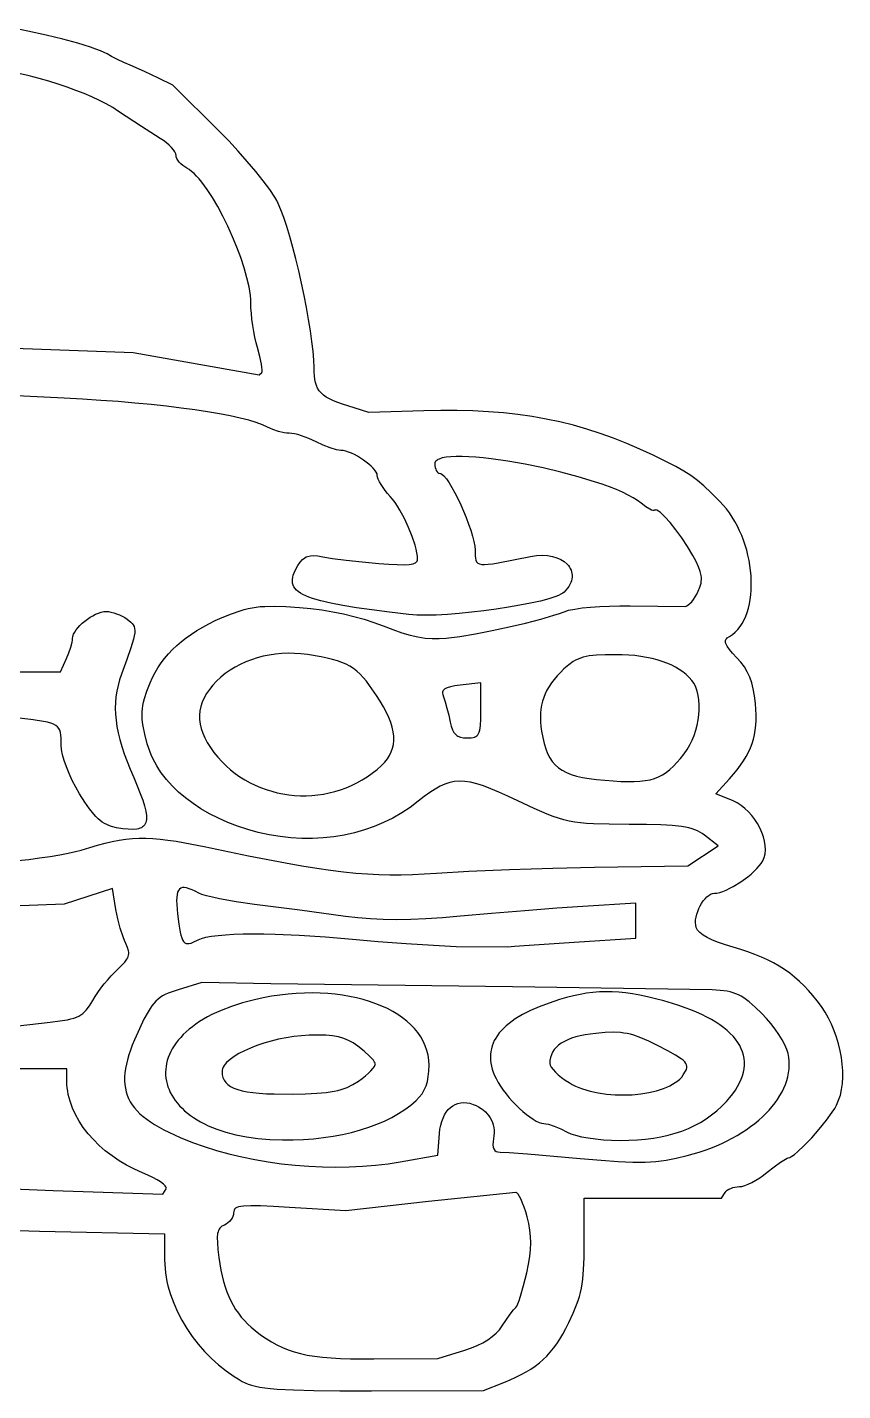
# Model space of a CAD drawing. Header units: millimetres. Extents: x 2.32 to 7.69, y 2.99 to 6.78.
# Drawn here: x 6.209 to 7.687, y 2.995 to 5.464 of the extents above; entities that cross this region are included whole.
import ezdxf

# ---------------------------------------------------------------- set-up
doc = ezdxf.new("R2010")
doc.units = ezdxf.units.MM
doc.header["$MEASUREMENT"] = 0

msp = doc.modelspace()

# ---------------------------------------------------------------- linework, layer by layer
at = {"flags": 128}
for points in [[(6.153129, 3.286175), (6.231771, 3.284111), (6.458333, 3.27921), (6.458333, 3.231892), (6.458508, 3.224204), (6.459028, 3.216456), (6.459886, 3.208657), (6.461075, 3.20082), (6.462586, 3.192955), (6.464414, 3.185075), (6.468988, 3.169312), (6.474738, 3.153623), (6.481607, 3.138098), (6.489535, 3.12283), (6.498465, 3.107908), (6.508337, 3.093425), (6.519095, 3.07947), (6.530679, 3.066137), (6.543032, 3.053515), (6.556094, 3.041696), (6.569808, 3.030771), (6.584116, 3.020832), (6.591474, 3.01626), (6.598958, 3.011968), (6.604024, 3.009415), (6.609564, 3.007119), (6.615749, 3.005068), (6.622752, 3.003249), (6.630746, 3.00165), (6.639903, 3.000258), (6.650394, 2.999061), (6.662394, 2.998046), (6.691604, 2.996514), (6.728911, 2.995562), (6.775695, 2.995089), (6.833333, 2.994996), (7.036458, 2.995201), (7.072917, 3.009836), (7.084225, 3.01454), (7.094738, 3.019273), (7.104513, 3.024089), (7.113608, 3.029041), (7.12208, 3.034181), (7.129987, 3.039564), (7.137387, 3.045242), (7.144336, 3.051267), (7.150894, 3.057694), (7.157116, 3.064575), (7.163061, 3.071964), (7.168787, 3.079913), (7.174351, 3.088476), (7.17981, 3.097706), (7.185223, 3.107655), (7.190647, 3.118377), (7.198589, 3.135331), (7.204934, 3.150821), (7.207559, 3.158277), (7.209847, 3.16568), (7.211819, 3.173135), (7.213495, 3.180745), (7.214896, 3.188615), (7.216043, 3.19685), (7.217658, 3.214831), (7.218505, 3.235523), (7.21875, 3.259761), (7.21875, 3.34375), (7.46752, 3.34375), (7.473958, 3.354167), (7.475648, 3.356259), (7.47799, 3.358211), (7.48088, 3.35998), (7.48421, 3.361523), (7.487874, 3.362798), (7.491767, 3.363761), (7.495783, 3.364371), (7.499816, 3.364583), (7.504348, 3.365115), (7.509798, 3.366638), (7.515958, 3.369047), (7.522622, 3.372233), (7.529583, 3.376091), (7.536635, 3.380514), (7.54357, 3.385394), (7.550184, 3.390625), (7.56278, 3.400736), (7.5742, 3.409017), (7.583187, 3.414612), (7.586375, 3.416135), (7.588483, 3.416667), (7.591285, 3.417411), (7.595074, 3.419544), (7.599715, 3.422917), (7.605072, 3.427384), (7.617393, 3.439004), (7.630955, 3.453219), (7.644674, 3.468844), (7.657467, 3.484694), (7.668251, 3.499585), (7.672552, 3.5063), (7.675944, 3.512332), (7.679781, 3.521039), (7.682808, 3.530535), (7.68504, 3.54072), (7.686493, 3.551495), (7.687182, 3.562759), (7.687121, 3.574415), (7.686327, 3.586363), (7.684813, 3.598503), (7.682597, 3.610736), (7.679692, 3.622963), (7.676114, 3.635085), (7.671878, 3.647002), (7.666999, 3.658614), (7.661493, 3.669823), (7.655374, 3.680529), (7.648659, 3.690633), (7.640989, 3.700945), (7.6332, 3.710649), (7.625249, 3.719772), (7.617097, 3.728341), (7.608701, 3.736383), (7.600022, 3.743927), (7.591018, 3.751), (7.581648, 3.75763), (7.571871, 3.763842), (7.561647, 3.769666), (7.550934, 3.775129), (7.539691, 3.780258), (7.527878, 3.78508), (7.515454, 3.789623), (7.502377, 3.793915), (7.488607, 3.797983), (7.474487, 3.802224), (7.461942, 3.806576), (7.451005, 3.811021), (7.441711, 3.815539), (7.434096, 3.820113), (7.428194, 3.824722), (7.425897, 3.827034), (7.424041, 3.829348), (7.422632, 3.831662), (7.421672, 3.833972), (7.420715, 3.83822), (7.420377, 3.84282), (7.420612, 3.847686), (7.421375, 3.852733), (7.422618, 3.857872), (7.424296, 3.863019), (7.426362, 3.868086), (7.42877, 3.872987), (7.431474, 3.877635), (7.434427, 3.881944), (7.437583, 3.885828), (7.440895, 3.889199), (7.444318, 3.891972), (7.447805, 3.894059), (7.45131, 3.895375), (7.454787, 3.895833), (7.459241, 3.896241), (7.46433, 3.897416), (7.469947, 3.899288), (7.475984, 3.901784), (7.482336, 3.904833), (7.488894, 3.908364), (7.502205, 3.916585), (7.515063, 3.925875), (7.521055, 3.930742), (7.526613, 3.935662), (7.531631, 3.940564), (7.536001, 3.945375), (7.539616, 3.950025), (7.542371, 3.954441), (7.543814, 3.957474), (7.54499, 3.960661), (7.546565, 3.967448), (7.547148, 3.974696), (7.546793, 3.9823), (7.54555, 3.990155), (7.543472, 3.998156), (7.540613, 4.006197), (7.537024, 4.014173), (7.532757, 4.021979), (7.527866, 4.02951), (7.522401, 4.03666), (7.516417, 4.043325), (7.509964, 4.049399), (7.503097, 4.054776), (7.495866, 4.059352), (7.488324, 4.063022), (7.457277, 4.075882), (7.48174, 4.103045), (7.489122, 4.111487), (7.495826, 4.119688), (7.501871, 4.127702), (7.507274, 4.135582), (7.512055, 4.143383), (7.516233, 4.151158), (7.519825, 4.158962), (7.522852, 4.166848), (7.52533, 4.174871), (7.52728, 4.183084), (7.528719, 4.191541), (7.529667, 4.200297), (7.530142, 4.209405), (7.530163, 4.218919), (7.529747, 4.228893), (7.528915, 4.239381), (7.527249, 4.25336), (7.525032, 4.26588), (7.522179, 4.277156), (7.518602, 4.287402), (7.514215, 4.296831), (7.508931, 4.305657), (7.502665, 4.314095), (7.495328, 4.322357), (7.487568, 4.330689), (7.481688, 4.33761), (7.477617, 4.343324), (7.475283, 4.348035), (7.474746, 4.350079), (7.474617, 4.351948), (7.474886, 4.353668), (7.475546, 4.355265), (7.476587, 4.356765), (7.478, 4.358192), (7.481908, 4.360932), (7.487326, 4.364549), (7.492336, 4.368759), (7.49694, 4.373527), (7.50114, 4.378821), (7.504939, 4.384608), (7.508339, 4.390853), (7.511343, 4.397525), (7.513953, 4.404589), (7.516171, 4.412012), (7.517999, 4.419762), (7.519441, 4.427805), (7.520498, 4.436107), (7.521173, 4.444635), (7.521468, 4.453357), (7.521385, 4.462238), (7.520927, 4.471246), (7.520097, 4.480348), (7.518896, 4.489509), (7.517327, 4.498697), (7.515392, 4.507878), (7.513094, 4.51702), (7.510435, 4.526089), (7.507417, 4.535052), (7.504043, 4.543875), (7.500316, 4.552525), (7.496236, 4.560969), (7.491808, 4.569174), (7.487033, 4.577106), (7.481914, 4.584733), (7.476452, 4.59202), (7.470651, 4.598935), (7.464513, 4.605445), (7.448783, 4.620987), (7.435566, 4.633461), (7.423696, 4.643674), (7.412007, 4.652435), (7.399334, 4.66055), (7.384511, 4.668827), (7.366371, 4.678074), (7.34375, 4.689097), (7.319629, 4.700324), (7.295635, 4.710653), (7.271689, 4.7201), (7.247709, 4.728681), (7.223615, 4.736411), (7.199328, 4.743307), (7.174765, 4.749383), (7.149847, 4.754655), (7.124494, 4.759139), (7.098624, 4.76285), (7.072158, 4.765805), (7.045015, 4.768018), (7.017115, 4.769505), (6.988377, 4.770283), (6.95872, 4.770365), (6.928065, 4.769769), (6.828125, 4.766788), (6.802083, 4.774674), (6.780872, 4.781484), (6.771973, 4.784729), (6.764126, 4.787953), (6.757269, 4.791219), (6.751338, 4.794591), (6.74627, 4.798132), (6.742002, 4.801906), (6.738471, 4.805976), (6.735614, 4.810407), (6.733366, 4.815261), (6.731666, 4.820602), (6.730449, 4.826495), (6.729653, 4.833002), (6.729214, 4.840187), (6.729069, 4.848114), (6.728599, 4.861575), (6.727296, 4.877344), (6.725236, 4.895071), (6.722495, 4.914409), (6.71915, 4.935007), (6.715277, 4.956517), (6.710952, 4.97859), (6.706251, 5.000877), (6.70125, 5.023029), (6.696026, 5.044697), (6.690654, 5.065532), (6.685211, 5.085185), (6.679773, 5.103308), (6.674417, 5.11955), (6.669218, 5.133564), (6.664252, 5.145), (6.661479, 5.150292), (6.657925, 5.156284), (6.648701, 5.1701), (6.637018, 5.185909), (6.623317, 5.203173), (6.608037, 5.221356), (6.591616, 5.23992), (6.574495, 5.258328), (6.557113, 5.276042), (6.472915, 5.359375), (6.447395, 5.372181), (6.421722, 5.384341), (6.395833, 5.395594), (6.384489, 5.400468), (6.372852, 5.4059), (6.362288, 5.411226), (6.354167, 5.415785), (6.348958, 5.418583), (6.342151, 5.421596), (6.333857, 5.424793), (6.324186, 5.428148), (6.301148, 5.435217), (6.273917, 5.442577), (6.24337, 5.450003), (6.210387, 5.457272), (6.175846, 5.464158)], [(6.052083, 4.887716), (6.401042, 4.875271), (6.629778, 4.834639), (6.634266, 4.839128), (6.634921, 4.840852), (6.635055, 4.844053), (6.6347, 4.848546), (6.633886, 4.854147), (6.631007, 4.867937), (6.626669, 4.883954), (6.624241, 4.892883), (6.621976, 4.902809), (6.619922, 4.913401), (6.618131, 4.924327), (6.616651, 4.935257), (6.615532, 4.945858), (6.614823, 4.9558), (6.614575, 4.96475), (6.614365, 4.971395), (6.613749, 4.978495), (6.612747, 4.986012), (6.611377, 4.993905), (6.607606, 5.010664), (6.602586, 5.028462), (6.596464, 5.046984), (6.589388, 5.065916), (6.581509, 5.084947), (6.572973, 5.103762), (6.563929, 5.122048), (6.554526, 5.139493), (6.544911, 5.155782), (6.535235, 5.170603), (6.525644, 5.183642), (6.520927, 5.189396), (6.516287, 5.194587), (6.511743, 5.199175), (6.507313, 5.203123), (6.503016, 5.20639), (6.498871, 5.208938), (6.494911, 5.211314), (6.491215, 5.214031), (6.487863, 5.216992), (6.484935, 5.220103), (6.482515, 5.223268), (6.480681, 5.226392), (6.479516, 5.22938), (6.479101, 5.232137), (6.478504, 5.235047), (6.47682, 5.238471), (6.474166, 5.242285), (6.470659, 5.246362), (6.466417, 5.250577), (6.461557, 5.254804), (6.456197, 5.258917), (6.450455, 5.262791), (6.416501, 5.284637), (6.375, 5.311885), (6.364267, 5.318624), (6.352613, 5.32522), (6.340077, 5.331661), (6.326698, 5.337935), (6.312516, 5.344028), (6.297568, 5.349929), (6.281894, 5.355625), (6.265534, 5.361103), (6.248525, 5.366351), (6.230906, 5.371356), (6.212718, 5.376107), (6.193998, 5.380589)], [(6.192423, 3.955083), (6.212226, 3.957268), (6.231817, 3.959774), (6.250643, 3.962515), (6.268155, 3.965404), (6.283801, 3.968358), (6.29703, 3.971291), (6.307292, 3.974117), (6.322524, 3.978847), (6.336813, 3.982977), (6.350325, 3.986513), (6.363224, 3.989459), (6.375675, 3.991819), (6.387843, 3.993598), (6.399893, 3.994801), (6.41199, 3.995433), (6.4243, 3.995498), (6.436985, 3.995002), (6.450213, 3.993948), (6.464148, 3.992342), (6.478953, 3.990188), (6.494796, 3.987491), (6.53025, 3.980486), (6.610571, 3.963898), (6.677631, 3.950943), (6.707023, 3.945733), (6.734101, 3.941317), (6.759198, 3.937658), (6.782648, 3.934716), (6.804784, 3.932455), (6.825941, 3.930835), (6.846451, 3.929819), (6.866649, 3.929369), (6.886867, 3.929447), (6.907439, 3.930014), (6.9287, 3.931033), (6.950982, 3.932465), (7.009668, 3.935876), (7.083171, 3.939037), (7.162102, 3.941595), (7.237073, 3.943198), (7.406438, 3.945644), (7.461624, 3.981803), (7.436541, 4.001087), (7.4326, 4.003934), (7.428498, 4.006499), (7.424139, 4.008797), (7.419425, 4.010842), (7.41426, 4.012646), (7.408548, 4.014224), (7.402192, 4.01559), (7.395096, 4.016757), (7.378297, 4.018551), (7.357378, 4.019716), (7.331568, 4.020363), (7.300095, 4.020602), (7.263918, 4.020806), (7.235221, 4.021557), (7.222999, 4.022282), (7.211831, 4.023316), (7.201448, 4.024717), (7.191576, 4.026543), (7.181944, 4.028851), (7.17228, 4.031698), (7.162313, 4.035143), (7.151772, 4.039242), (7.127878, 4.049636), (7.098424, 4.063341), (7.080356, 4.071728), (7.064049, 4.078993), (7.049318, 4.085136), (7.035982, 4.090155), (7.023856, 4.09405), (7.012759, 4.096819), (7.002506, 4.098462), (6.992914, 4.098977), (6.983801, 4.098364), (6.974984, 4.096622), (6.966278, 4.09375), (6.957502, 4.089747), (6.948471, 4.084611), (6.939003, 4.078342), (6.928915, 4.070939), (6.918023, 4.062402), (6.903303, 4.051364), (6.887885, 4.041281), (6.871823, 4.032162), (6.855167, 4.024018), (6.83797, 4.016858), (6.820285, 4.010694), (6.802163, 4.005534), (6.783655, 4.00139), (6.764815, 3.998271), (6.745694, 3.996187), (6.726344, 3.995149), (6.706818, 3.995166), (6.687166, 3.996249), (6.667442, 3.998408), (6.647697, 4.001653), (6.627984, 4.005993), (6.608887, 4.011234), (6.590452, 4.017281), (6.572725, 4.024099), (6.555749, 4.031651), (6.53957, 4.039902), (6.524232, 4.048818), (6.509779, 4.058361), (6.496257, 4.068496), (6.48371, 4.079188), (6.472182, 4.090401), (6.461719, 4.102099), (6.452364, 4.114247), (6.448116, 4.120478), (6.444162, 4.126809), (6.440508, 4.133234), (6.437159, 4.139749), (6.43412, 4.14635), (6.431398, 4.153032), (6.428998, 4.15979), (6.426924, 4.166622), (6.422468, 4.183771), (6.419404, 4.198636), (6.418404, 4.205418), (6.417763, 4.211877), (6.417485, 4.218095), (6.417575, 4.224155), (6.418035, 4.230139), (6.418869, 4.23613), (6.420082, 4.24221), (6.421678, 4.248462), (6.426029, 4.261812), (6.431954, 4.27684), (6.436226, 4.286325), (6.440994, 4.295511), (6.446261, 4.3044), (6.452032, 4.312998), (6.458313, 4.321308), (6.465108, 4.329336), (6.472423, 4.337085), (6.480261, 4.344561), (6.488628, 4.351766), (6.497528, 4.358707), (6.506967, 4.365386), (6.516949, 4.371809), (6.527479, 4.37798), (6.538563, 4.383903), (6.550204, 4.389583), (6.562407, 4.395024), (6.579763, 4.402119), (6.595169, 4.407578), (6.602456, 4.409735), (6.609634, 4.411533), (6.616827, 4.412987), (6.624161, 4.414113), (6.631764, 4.414929), (6.639759, 4.415451), (6.657433, 4.415676), (6.678188, 4.414919), (6.703032, 4.413312), (6.723085, 4.411478), (6.743086, 4.408921), (6.762895, 4.405672), (6.782373, 4.401763), (6.80138, 4.397224), (6.819774, 4.392085), (6.837416, 4.386379), (6.854167, 4.380134), (6.872041, 4.373283), (6.888315, 4.367709), (6.903282, 4.363357), (6.917234, 4.360168), (6.930465, 4.358087), (6.943265, 4.357056), (6.95593, 4.357019), (6.96875, 4.35792), (6.993366, 4.361087), (7.02154, 4.365725), (7.051789, 4.371502), (7.082631, 4.378084), (7.112584, 4.38514), (7.140167, 4.392336), (7.163897, 4.399341), (7.173854, 4.402668), (7.182292, 4.405822), (7.190457, 4.408352), (7.201423, 4.410603), (7.214761, 4.412539), (7.230044, 4.414123), (7.246846, 4.415318), (7.264737, 4.416087), (7.283292, 4.416393), (7.302083, 4.416199), (7.401974, 4.415355), (7.404496, 4.416151), (7.407318, 4.417923), (7.410345, 4.420558), (7.41348, 4.423944), (7.41663, 4.427969), (7.419698, 4.432521), (7.422589, 4.437486), (7.425208, 4.442753), (7.428349, 4.450426), (7.430354, 4.457493), (7.430914, 4.460916), (7.431169, 4.464326), (7.431112, 4.467768), (7.430737, 4.471291), (7.429005, 4.478758), (7.425916, 4.487095), (7.421416, 4.496672), (7.415448, 4.507857), (7.405939, 4.523926), (7.395583, 4.539603), (7.384928, 4.554245), (7.37452, 4.567206), (7.364907, 4.577842), (7.360569, 4.582087), (7.356635, 4.585509), (7.353172, 4.588028), (7.35025, 4.589562), (7.347937, 4.590032), (7.34703, 4.589842), (7.346301, 4.589356), (7.345027, 4.588839), (7.343051, 4.589031), (7.340472, 4.58988), (7.33739, 4.591334), (7.330114, 4.595844), (7.32202, 4.602143), (7.315533, 4.607099), (7.307678, 4.612076), (7.298558, 4.617053), (7.288278, 4.622011), (7.276939, 4.62693), (7.264645, 4.631791), (7.2515, 4.636574), (7.237606, 4.641259), (7.207985, 4.650258), (7.176609, 4.658631), (7.144303, 4.66622), (7.111892, 4.672869), (7.080203, 4.67842), (7.05006, 4.682716), (7.035826, 4.684344), (7.022289, 4.6856), (7.009552, 4.686464), (6.997717, 4.686915), (6.986888, 4.686935), (6.977168, 4.686504), (6.96866, 4.685603), (6.961467, 4.68421), (6.955694, 4.682308), (6.953371, 4.681159), (6.951442, 4.679876), (6.949919, 4.678455), (6.948815, 4.676894), (6.948143, 4.675191), (6.947917, 4.673343), (6.94811, 4.66991), (6.948665, 4.666706), (6.949542, 4.663803), (6.950703, 4.661271), (6.952108, 4.65918), (6.953719, 4.657599), (6.955496, 4.656599), (6.957402, 4.65625), (6.958922, 4.655947), (6.96062, 4.655059), (6.964494, 4.651657), (6.968903, 4.646307), (6.973729, 4.639267), (6.978853, 4.630797), (6.984155, 4.621158), (6.989518, 4.610609), (6.994821, 4.599411), (6.999946, 4.587823), (7.004773, 4.576106), (7.009185, 4.56452), (7.013061, 4.553324), (7.016283, 4.542779), (7.018732, 4.533145), (7.020288, 4.524681), (7.020833, 4.517648), (7.020986, 4.506838), (7.021405, 4.502549), (7.022253, 4.498979), (7.023684, 4.496111), (7.025848, 4.493927), (7.028897, 4.492408), (7.032984, 4.491537), (7.038258, 4.491296), (7.044873, 4.491666), (7.05298, 4.49263), (7.06273, 4.494169), (7.1212, 4.505721), (7.132122, 4.507419), (7.142459, 4.507971), (7.152134, 4.507458), (7.161068, 4.505962), (7.169185, 4.503566), (7.176405, 4.500352), (7.182653, 4.4964), (7.18785, 4.491794), (7.19003, 4.489271), (7.191918, 4.486615), (7.193505, 4.483837), (7.194781, 4.480946), (7.195736, 4.477953), (7.19636, 4.474867), (7.196644, 4.471701), (7.196578, 4.468462), (7.196152, 4.465163), (7.195356, 4.461812), (7.194182, 4.458421), (7.192619, 4.454999), (7.190657, 4.451557), (7.188287, 4.448105), (7.185499, 4.444653), (7.182284, 4.441212), (7.179865, 4.43927), (7.17649, 4.437293), (7.172214, 4.435289), (7.167091, 4.433265), (7.154521, 4.429193), (7.139216, 4.425138), (7.121614, 4.421164), (7.10215, 4.417333), (7.08126, 4.413709), (7.05938, 4.410353), (7.036946, 4.407329), (7.014395, 4.404699), (6.992163, 4.402527), (6.970685, 4.400875), (6.950398, 4.399805), (6.931737, 4.399381), (6.91514, 4.399666), (6.901042, 4.400722), (6.865581, 4.404938), (6.833871, 4.409025), (6.805762, 4.413047), (6.781106, 4.417071), (6.759752, 4.421163), (6.741551, 4.425389), (6.726353, 4.429816), (6.719833, 4.432125), (6.714008, 4.434509), (6.708859, 4.436977), (6.704367, 4.439536), (6.700514, 4.442194), (6.697281, 4.44496), (6.694649, 4.447843), (6.692599, 4.45085), (6.691113, 4.45399), (6.690173, 4.457271), (6.689758, 4.460702), (6.689852, 4.464289), (6.690434, 4.468043), (6.691487, 4.471971), (6.692991, 4.476081), (6.694928, 4.480382), (6.700026, 4.489589), (6.70401, 4.495516), (6.708057, 4.500172), (6.712366, 4.503628), (6.71468, 4.504927), (6.717134, 4.505953), (6.722562, 4.507218), (6.728848, 4.507494), (6.736192, 4.506849), (6.744792, 4.505353), (6.762474, 4.502414), (6.787516, 4.499125), (6.816587, 4.495888), (6.846354, 4.493104), (6.86475, 4.491726), (6.879932, 4.490962), (6.892134, 4.490837), (6.901592, 4.491376), (6.908539, 4.492606), (6.911145, 4.493488), (6.913211, 4.494551), (6.914767, 4.4958), (6.915842, 4.497237), (6.916465, 4.498866), (6.916667, 4.500689), (6.916361, 4.506171), (6.915475, 4.512351), (6.914053, 4.519126), (6.91214, 4.526393), (6.90702, 4.541992), (6.900473, 4.558323), (6.892858, 4.574561), (6.884533, 4.589883), (6.880216, 4.596942), (6.875856, 4.603463), (6.871499, 4.609342), (6.867188, 4.614477), (6.862479, 4.61993), (6.858087, 4.625488), (6.850635, 4.636298), (6.847767, 4.641239), (6.845599, 4.645663), (6.844228, 4.649416), (6.84375, 4.652341), (6.843236, 4.655214), (6.841761, 4.658413), (6.839427, 4.661868), (6.836338, 4.665507), (6.832596, 4.66926), (6.828303, 4.673058), (6.818473, 4.680502), (6.807668, 4.687274), (6.802156, 4.690232), (6.796708, 4.69281), (6.791426, 4.694938), (6.786412, 4.696546), (6.781769, 4.697562), (6.777599, 4.697917), (6.774017, 4.698234), (6.769498, 4.699145), (6.758381, 4.702488), (6.745714, 4.707436), (6.732962, 4.713477), (6.726582, 4.716605), (6.719884, 4.719525), (6.706334, 4.724486), (6.699881, 4.7264), (6.693909, 4.72785), (6.688619, 4.728772), (6.684211, 4.729102), (6.679991, 4.729341), (6.67524, 4.729998), (6.664796, 4.73239), (6.654176, 4.735912), (6.649205, 4.737984), (6.644677, 4.740202), (6.63561, 4.744395), (6.624239, 4.748527), (6.610659, 4.752586), (6.594963, 4.756556), (6.577247, 4.760426), (6.557604, 4.764182), (6.53613, 4.767809), (6.512919, 4.771296), (6.488065, 4.774628), (6.461664, 4.777792), (6.433809, 4.780775), (6.404595, 4.783563), (6.374117, 4.786143), (6.342469, 4.788501), (6.309746, 4.790624), (6.276042, 4.792499), (5.869792, 4.81258)], [(5.140625, 4.296594), (6.26987, 4.296875), (6.280768, 4.320803), (6.285, 4.331105), (6.288465, 4.341467), (6.290807, 4.350684), (6.291444, 4.354487), (6.291667, 4.35755), (6.292101, 4.361064), (6.293353, 4.364811), (6.295341, 4.368729), (6.297988, 4.372754), (6.301215, 4.376822), (6.304941, 4.38087), (6.309088, 4.384834), (6.313577, 4.388651), (6.318328, 4.392256), (6.323263, 4.395588), (6.328303, 4.398581), (6.333367, 4.401172), (6.338378, 4.403298), (6.343255, 4.404896), (6.347921, 4.405901), (6.352295, 4.40625), (6.356449, 4.405963), (6.361083, 4.40514), (6.366042, 4.403839), (6.371169, 4.402118), (6.37631, 4.400034), (6.381309, 4.397645), (6.38601, 4.395009), (6.390256, 4.392183), (6.396859, 4.386986), (6.399404, 4.384454), (6.401427, 4.381794), (6.402916, 4.378874), (6.403857, 4.375564), (6.404238, 4.371734), (6.404046, 4.367255), (6.403267, 4.361995), (6.401888, 4.355824), (6.397281, 4.340231), (6.39012, 4.319433), (6.380301, 4.292388), (6.376846, 4.282169), (6.374006, 4.272003), (6.371787, 4.261837), (6.370197, 4.251618), (6.36924, 4.241292), (6.368924, 4.230807), (6.369255, 4.220108), (6.370238, 4.209144), (6.371881, 4.197861), (6.374189, 4.186205), (6.377169, 4.174124), (6.380826, 4.161564), (6.385169, 4.148472), (6.390201, 4.134795), (6.395931, 4.120481), (6.402364, 4.105475), (6.408854, 4.090386), (6.414307, 4.076806), (6.418704, 4.06468), (6.422026, 4.053954), (6.424254, 4.044574), (6.42537, 4.036484), (6.425356, 4.029632), (6.424918, 4.026653), (6.424192, 4.023962), (6.423173, 4.021554), (6.42186, 4.01942), (6.42025, 4.017556), (6.418342, 4.015953), (6.416132, 4.014605), (6.413619, 4.013505), (6.410799, 4.012646), (6.407672, 4.012022), (6.400483, 4.011451), (6.392033, 4.011736), (6.382304, 4.012824), (6.371276, 4.014659), (6.36185, 4.016943), (6.357486, 4.018446), (6.353306, 4.020235), (6.349274, 4.022342), (6.345352, 4.024801), (6.341506, 4.027646), (6.337697, 4.030909), (6.333891, 4.034624), (6.33005, 4.038825), (6.32212, 4.048817), (6.313615, 4.061151), (6.304244, 4.076094), (6.297405, 4.088028), (6.291084, 4.100329), (6.285402, 4.112678), (6.280481, 4.124754), (6.276442, 4.136239), (6.273407, 4.146814), (6.271497, 4.156159), (6.270833, 4.163954), (6.270664, 4.177058), (6.270289, 4.182406), (6.269578, 4.187044), (6.26842, 4.191044), (6.266709, 4.194476), (6.264335, 4.197409), (6.261191, 4.199915), (6.257169, 4.202063), (6.252159, 4.203923), (6.246054, 4.205567), (6.238746, 4.207064), (6.220086, 4.209899), (6.195313, 4.21299)], [(6.851563, 4.127508), (6.857188, 4.133259), (6.861992, 4.139215), (6.865973, 4.145394), (6.869129, 4.151814), (6.87146, 4.158493), (6.872963, 4.16545), (6.873638, 4.172702), (6.873483, 4.180268), (6.872497, 4.188166), (6.870678, 4.196414), (6.868026, 4.20503), (6.864538, 4.214032), (6.860214, 4.223438), (6.855052, 4.233267), (6.849051, 4.243537), (6.84221, 4.254266), (6.829769, 4.272185), (6.823915, 4.279796), (6.818159, 4.286593), (6.812392, 4.292641), (6.806506, 4.298004), (6.80039, 4.302747), (6.793937, 4.306935), (6.787037, 4.31063), (6.77958, 4.313898), (6.771459, 4.316804), (6.762563, 4.319411), (6.752784, 4.321784), (6.742013, 4.323987), (6.717058, 4.328142), (6.705362, 4.329572), (6.693683, 4.330361), (6.682058, 4.330521), (6.670524, 4.330062), (6.659118, 4.328994), (6.647877, 4.32733), (6.636837, 4.325078), (6.626036, 4.322251), (6.61551, 4.318859), (6.605296, 4.314913), (6.59543, 4.310423), (6.585951, 4.3054), (6.576895, 4.299855), (6.568298, 4.293798), (6.560197, 4.287241), (6.55263, 4.280195), (6.5456, 4.272696), (6.539467, 4.265154), (6.53423, 4.25756), (6.529889, 4.249908), (6.526444, 4.242191), (6.523894, 4.234402), (6.52224, 4.226535), (6.521481, 4.218581), (6.521617, 4.210534), (6.522647, 4.202387), (6.524571, 4.194134), (6.527389, 4.185767), (6.531101, 4.177279), (6.535706, 4.168664), (6.541204, 4.159914), (6.547596, 4.151023), (6.55455, 4.142422), (6.561906, 4.134311), (6.569639, 4.12669), (6.577727, 4.119562), (6.586144, 4.112929), (6.594867, 4.106792), (6.603874, 4.101154), (6.613139, 4.096016), (6.622639, 4.09138), (6.632351, 4.087247), (6.642251, 4.08362), (6.652315, 4.080501), (6.66252, 4.077891), (6.672841, 4.075792), (6.683255, 4.074206), (6.693739, 4.073135), (6.704268, 4.072581), (6.714819, 4.072545), (6.725368, 4.073029), (6.735892, 4.074035), (6.746367, 4.075566), (6.756769, 4.077622), (6.767074, 4.080206), (6.777259, 4.083319), (6.7873, 4.086964), (6.797173, 4.091142), (6.806855, 4.095855), (6.816321, 4.101104), (6.825549, 4.106893), (6.834514, 4.113221), (6.843193, 4.120093), (6.851563, 4.127508)], [(7.399947, 4.14868), (7.405235, 4.156266), (7.40998, 4.164387), (7.41417, 4.17295), (7.417796, 4.181859), (7.420849, 4.191019), (7.423317, 4.200335), (7.425193, 4.209714), (7.426464, 4.219059), (7.427123, 4.228276), (7.427158, 4.23727), (7.42656, 4.245947), (7.42532, 4.254212), (7.423426, 4.261969), (7.42087, 4.269125), (7.417642, 4.275583), (7.413731, 4.28125), (7.408848, 4.286761), (7.403425, 4.291941), (7.39747, 4.296786), (7.390992, 4.301292), (7.384, 4.305458), (7.376503, 4.309281), (7.368509, 4.312756), (7.360028, 4.315882), (7.351067, 4.318655), (7.341637, 4.321073), (7.331745, 4.323132), (7.3214, 4.324829), (7.310611, 4.326162), (7.299387, 4.327127), (7.287737, 4.327722), (7.275669, 4.327944), (7.256629, 4.327784), (7.240886, 4.327078), (7.227841, 4.325659), (7.222142, 4.324632), (7.216892, 4.323363), (7.212016, 4.321834), (7.207439, 4.320024), (7.203086, 4.317911), (7.198882, 4.315474), (7.19062, 4.30955), (7.182053, 4.302083), (7.175469, 4.295714), (7.16947, 4.289378), (7.164046, 4.283048), (7.159187, 4.276699), (7.154883, 4.270304), (7.151127, 4.263836), (7.147907, 4.25727), (7.145215, 4.250579), (7.143041, 4.243737), (7.141375, 4.236718), (7.140209, 4.229494), (7.139532, 4.222041), (7.139335, 4.214331), (7.139609, 4.206338), (7.140345, 4.198036), (7.141532, 4.189399), (7.143624, 4.177786), (7.146057, 4.16724), (7.148901, 4.157704), (7.152229, 4.149124), (7.156111, 4.141444), (7.16062, 4.134608), (7.165826, 4.128561), (7.171802, 4.123246), (7.178618, 4.11861), (7.186345, 4.114595), (7.195057, 4.111146), (7.204823, 4.108209), (7.215715, 4.105726), (7.227805, 4.103643), (7.241164, 4.101904), (7.255863, 4.100454), (7.271065, 4.099265), (7.28492, 4.098462), (7.29754, 4.098083), (7.309036, 4.098165), (7.31952, 4.098745), (7.329103, 4.09986), (7.337898, 4.101548), (7.346014, 4.103847), (7.353565, 4.106792), (7.360662, 4.110423), (7.367416, 4.114776), (7.373938, 4.119888), (7.380341, 4.125798), (7.386736, 4.132541), (7.393234, 4.140156), (7.399947, 4.14868)], [(6.994144, 4.272735), (6.98423, 4.271388), (6.976318, 4.269844), (6.970278, 4.268014), (6.965981, 4.265807), (6.964445, 4.264533), (6.963296, 4.263131), (6.962518, 4.261589), (6.962095, 4.259897), (6.96201, 4.258042), (6.962247, 4.256013), (6.963623, 4.251389), (6.966636, 4.242522), (6.969973, 4.230958), (6.973226, 4.218194), (6.97599, 4.205729), (6.977787, 4.198301), (6.979975, 4.192147), (6.982646, 4.187179), (6.985893, 4.183311), (6.987762, 4.181762), (6.98981, 4.180455), (6.994489, 4.178524), (7.000025, 4.177429), (7.00651, 4.177083), (7.014064, 4.177358), (7.017188, 4.177782), (7.019912, 4.178471), (7.022265, 4.179478), (7.024272, 4.180857), (7.02596, 4.182663), (7.027357, 4.18495), (7.028489, 4.187772), (7.029383, 4.191184), (7.030563, 4.199993), (7.031114, 4.211812), (7.03125, 4.227075), (7.03125, 4.277067), (6.994144, 4.272735)], [(6.192708, 3.655837), (6.251049, 3.662421), (6.268435, 3.664593), (6.282445, 3.666956), (6.288366, 3.668301), (6.293659, 3.669805), (6.298399, 3.671504), (6.302656, 3.673436), (6.306504, 3.675638), (6.310016, 3.678145), (6.313262, 3.680996), (6.316317, 3.684227), (6.32214, 3.691977), (6.328063, 3.70169), (6.33235, 3.708736), (6.337386, 3.716237), (6.342986, 3.723963), (6.348966, 3.731683), (6.355142, 3.739167), (6.361329, 3.746184), (6.367344, 3.752503), (6.373001, 3.757895), (6.38042, 3.764815), (6.386062, 3.770839), (6.390022, 3.776263), (6.391401, 3.778843), (6.392394, 3.781385), (6.393014, 3.783924), (6.393272, 3.786499), (6.39318, 3.789147), (6.39275, 3.791904), (6.390922, 3.797895), (6.387882, 3.80477), (6.385467, 3.810244), (6.382966, 3.816862), (6.377995, 3.83252), (6.37355, 3.849721), (6.370209, 3.866442), (6.363919, 3.904759), (6.276042, 3.876196), (5.703125, 3.854435)], [(7.200521, 3.807547), (7.3125, 3.814505), (7.3125, 3.877839), (7.216146, 3.871868), (7.168839, 3.868631), (7.111262, 3.864232), (7.05069, 3.859248), (6.9944, 3.854257), (6.961738, 3.851475), (6.931855, 3.84948), (6.90431, 3.84827), (6.878655, 3.847845), (6.854448, 3.848204), (6.831244, 3.849347), (6.808599, 3.851274), (6.786067, 3.853982), (6.703477, 3.865009), (6.621381, 3.875559), (6.588132, 3.880331), (6.558029, 3.885778), (6.545192, 3.888545), (6.534383, 3.891228), (6.526016, 3.893744), (6.520504, 3.89601), (6.513912, 3.899403), (6.507991, 3.902143), (6.502715, 3.904208), (6.498062, 3.905573), (6.494005, 3.906215), (6.490521, 3.906111), (6.487585, 3.905236), (6.485172, 3.903569), (6.483259, 3.901085), (6.481821, 3.897761), (6.480834, 3.893573), (6.480273, 3.888499), (6.480113, 3.882513), (6.48033, 3.875594), (6.481799, 3.85886), (6.484135, 3.839882), (6.486532, 3.825408), (6.487849, 3.81974), (6.489295, 3.815055), (6.490909, 3.811303), (6.492728, 3.808437), (6.494792, 3.80641), (6.497137, 3.805173), (6.499801, 3.804678), (6.502824, 3.804877), (6.506243, 3.805723), (6.510096, 3.807166), (6.519256, 3.811656), (6.525232, 3.814121), (6.533279, 3.816269), (6.543283, 3.818099), (6.555129, 3.819611), (6.568701, 3.820804), (6.583885, 3.821679), (6.600565, 3.822234), (6.618627, 3.822469), (6.637956, 3.822383), (6.658437, 3.821977), (6.702394, 3.820201), (6.749578, 3.817135), (6.799071, 3.812777), (6.845429, 3.808607), (6.896272, 3.804749), (6.94544, 3.801633), (6.986775, 3.799688), (7.080525, 3.798665), (7.092474, 3.799961), (7.119081, 3.802068), (7.200521, 3.807547)], [(6.956356, 3.460907), (6.957273, 3.468675), (6.958683, 3.475938), (6.960563, 3.482676), (6.962891, 3.48887), (6.965643, 3.4945), (6.968797, 3.499547), (6.972331, 3.503991), (6.976221, 3.507812), (6.980446, 3.510991), (6.984982, 3.513509), (6.989807, 3.515345), (6.994899, 3.516481), (7.000234, 3.516897), (7.00579, 3.516573), (7.011544, 3.515491), (7.017475, 3.513629), (7.022587, 3.511496), (7.027361, 3.509072), (7.031788, 3.506369), (7.035862, 3.503399), (7.039575, 3.500177), (7.042918, 3.496715), (7.045885, 3.493025), (7.048467, 3.489121), (7.050657, 3.485015), (7.052448, 3.480721), (7.053831, 3.476251), (7.054798, 3.471618), (7.055343, 3.466836), (7.055457, 3.461916), (7.055133, 3.456872), (7.054364, 3.451716), (7.053424, 3.445609), (7.053139, 3.440448), (7.053529, 3.436194), (7.054614, 3.432805), (7.056414, 3.43024), (7.058947, 3.428459), (7.062235, 3.42742), (7.066297, 3.427083), (7.082913, 3.426179), (7.115851, 3.423717), (7.21162, 3.415622), (7.249236, 3.412449), (7.28046, 3.410299), (7.30657, 3.409206), (7.328847, 3.409203), (7.338946, 3.409622), (7.348567, 3.410326), (7.357869, 3.411319), (7.367011, 3.412607), (7.385457, 3.416082), (7.405184, 3.420784), (7.416344, 3.423816), (7.427251, 3.427126), (7.437897, 3.430702), (7.44827, 3.434535), (7.458362, 3.438616), (7.468161, 3.442934), (7.47766, 3.447478), (7.486846, 3.45224), (7.495712, 3.457209), (7.504246, 3.462375), (7.512439, 3.467729), (7.520281, 3.473259), (7.527762, 3.478957), (7.534872, 3.484812), (7.541602, 3.490814), (7.547941, 3.496954), (7.55388, 3.503221), (7.559409, 3.509605), (7.564517, 3.516097), (7.569196, 3.522686), (7.573434, 3.529362), (7.577223, 3.536116), (7.580552, 3.542937), (7.583412, 3.549816), (7.585792, 3.556742), (7.587683, 3.563706), (7.589075, 3.570697), (7.589958, 3.577705), (7.590322, 3.584722), (7.590157, 3.591735), (7.589454, 3.598737), (7.588201, 3.605716), (7.585969, 3.612937), (7.582284, 3.621276), (7.577341, 3.630435), (7.571337, 3.640118), (7.564466, 3.650028), (7.556924, 3.659866), (7.548906, 3.669338), (7.540606, 3.678144), (7.52853, 3.689841), (7.517862, 3.699167), (7.512872, 3.703029), (7.508014, 3.706403), (7.503214, 3.709323), (7.498399, 3.711826), (7.493495, 3.713946), (7.488429, 3.715717), (7.483128, 3.717175), (7.477518, 3.718355), (7.465077, 3.720019), (7.450521, 3.720988), (7.088542, 3.726246), (6.651042, 3.731735), (6.526042, 3.734205), (6.482951, 3.721186), (6.470107, 3.716951), (6.464533, 3.714759), (6.45944, 3.71243), (6.454764, 3.709902), (6.450441, 3.707111), (6.446408, 3.703993), (6.442601, 3.700483), (6.438956, 3.696519), (6.43541, 3.692036), (6.431898, 3.686971), (6.428358, 3.68126), (6.420937, 3.667642), (6.412638, 3.650673), (6.403624, 3.630535), (6.399784, 3.621011), (6.396396, 3.611834), (6.393466, 3.602992), (6.391, 3.594471), (6.389004, 3.58626), (6.387484, 3.578345), (6.386446, 3.570714), (6.385896, 3.563354), (6.385839, 3.556254), (6.386281, 3.5494), (6.387229, 3.542779), (6.388688, 3.53638), (6.390664, 3.530189), (6.393162, 3.524194), (6.39619, 3.518383), (6.399752, 3.512742), (6.403855, 3.50726), (6.408505, 3.501924), (6.413707, 3.496721), (6.419467, 3.491638), (6.425791, 3.486663), (6.432685, 3.481784), (6.440155, 3.476988), (6.448207, 3.472262), (6.456847, 3.467594), (6.46608, 3.462971), (6.48635, 3.45381), (6.509066, 3.444678), (6.530248, 3.437086), (6.552226, 3.430169), (6.574895, 3.423937), (6.598152, 3.4184), (6.621893, 3.413566), (6.646015, 3.409447), (6.670414, 3.40605), (6.694988, 3.403387), (6.719632, 3.401467), (6.744242, 3.400299), (6.768716, 3.399893), (6.79295, 3.400258), (6.816841, 3.401405), (6.840285, 3.403343), (6.863178, 3.406081), (6.885417, 3.40963), (6.953125, 3.421875), (6.956356, 3.460907)], [(6.671875, 3.449067), (6.69099, 3.449192), (6.709773, 3.449955), (6.728182, 3.451344), (6.746174, 3.453344), (6.763707, 3.455945), (6.780738, 3.459133), (6.797225, 3.462896), (6.813124, 3.467221), (6.828393, 3.472096), (6.84299, 3.477508), (6.856871, 3.483444), (6.869995, 3.489892), (6.882319, 3.496839), (6.8938, 3.504274), (6.904395, 3.512182), (6.914063, 3.520552), (6.919887, 3.52657), (6.924803, 3.532926), (6.928851, 3.539729), (6.932073, 3.547091), (6.934508, 3.555122), (6.936197, 3.563931), (6.937181, 3.573629), (6.9375, 3.584326), (6.93706, 3.59362), (6.935756, 3.602649), (6.933614, 3.611404), (6.930659, 3.619876), (6.926918, 3.628055), (6.922414, 3.635931), (6.917174, 3.643496), (6.911224, 3.650738), (6.904588, 3.65765), (6.897292, 3.66422), (6.889363, 3.67044), (6.880824, 3.676301), (6.871701, 3.681791), (6.862021, 3.686903), (6.851808, 3.691626), (6.841089, 3.69595), (6.829887, 3.699867), (6.81823, 3.703366), (6.806142, 3.706439), (6.793649, 3.709074), (6.780776, 3.711264), (6.767549, 3.712998), (6.753993, 3.714266), (6.740134, 3.71506), (6.725997, 3.715369), (6.711608, 3.715184), (6.696992, 3.714496), (6.682175, 3.713295), (6.667181, 3.71157), (6.652037, 3.709314), (6.636769, 3.706515), (6.6214, 3.703165), (6.599638, 3.697453), (6.579502, 3.690993), (6.560979, 3.683845), (6.544058, 3.676069), (6.536195, 3.671964), (6.528728, 3.667726), (6.521655, 3.66336), (6.514975, 3.658876), (6.508686, 3.65428), (6.502788, 3.64958), (6.497278, 3.644784), (6.492154, 3.639898), (6.487417, 3.634932), (6.483063, 3.629892), (6.479092, 3.624785), (6.475501, 3.61962), (6.472291, 3.614404), (6.469458, 3.609144), (6.467001, 3.603849), (6.46492, 3.598525), (6.463212, 3.59318), (6.461875, 3.587822), (6.46091, 3.582458), (6.460313, 3.577096), (6.460084, 3.571743), (6.46022, 3.566408), (6.460721, 3.561097), (6.461585, 3.555818), (6.462811, 3.550578), (6.464396, 3.545386), (6.46634, 3.540249), (6.468641, 3.535174), (6.471297, 3.530169), (6.474307, 3.525241), (6.477669, 3.520398), (6.481382, 3.515648), (6.485445, 3.510998), (6.489856, 3.506456), (6.494613, 3.502029), (6.499715, 3.497724), (6.505161, 3.49355), (6.510948, 3.489514), (6.517076, 3.485624), (6.523542, 3.481886), (6.530346, 3.478309), (6.537486, 3.4749), (6.552768, 3.468617), (6.569375, 3.463098), (6.587296, 3.458402), (6.606519, 3.454591), (6.62703, 3.451724), (6.64882, 3.449862), (6.671875, 3.449067)], [(7.283643, 3.448286), (7.299622, 3.44847), (7.315015, 3.449196), (7.329838, 3.45047), (7.344102, 3.452296), (7.357822, 3.45468), (7.37101, 3.457625), (7.38368, 3.461137), (7.395844, 3.465221), (7.407517, 3.469882), (7.418711, 3.475123), (7.429439, 3.480951), (7.439715, 3.48737), (7.449553, 3.494385), (7.458964, 3.502001), (7.467963, 3.510223), (7.476563, 3.519055), (7.482498, 3.525817), (7.487832, 3.532538), (7.492566, 3.539214), (7.496703, 3.545842), (7.500246, 3.552416), (7.503195, 3.558934), (7.505553, 3.565392), (7.507322, 3.571786), (7.508505, 3.578112), (7.509103, 3.584366), (7.509118, 3.590545), (7.508553, 3.596645), (7.507409, 3.602661), (7.50569, 3.608591), (7.503396, 3.61443), (7.50053, 3.620175), (7.497094, 3.625821), (7.49309, 3.631366), (7.488521, 3.636805), (7.483388, 3.642134), (7.477693, 3.647349), (7.471439, 3.652448), (7.464628, 3.657425), (7.457261, 3.662278), (7.449342, 3.667002), (7.440871, 3.671594), (7.431851, 3.676049), (7.422284, 3.680365), (7.412173, 3.684537), (7.401519, 3.688561), (7.390324, 3.692434), (7.378591, 3.696151), (7.36271, 3.70081), (7.347642, 3.704894), (7.333301, 3.708406), (7.319602, 3.711349), (7.306459, 3.713727), (7.293787, 3.715542), (7.281501, 3.716798), (7.269515, 3.717496), (7.257743, 3.717642), (7.2461, 3.717237), (7.234501, 3.716284), (7.222859, 3.714787), (7.211091, 3.712749), (7.199109, 3.710172), (7.18683, 3.70706), (7.174166, 3.703416), (7.154905, 3.69714), (7.137235, 3.690486), (7.121158, 3.683458), (7.106679, 3.676061), (7.093801, 3.668299), (7.087964, 3.664284), (7.082529, 3.660178), (7.077496, 3.655985), (7.072866, 3.651703), (7.068639, 3.647333), (7.064816, 3.642877), (7.061396, 3.638334), (7.058382, 3.633705), (7.055773, 3.628991), (7.053569, 3.624193), (7.051771, 3.619311), (7.05038, 3.614345), (7.049396, 3.609296), (7.04882, 3.604165), (7.048651, 3.598953), (7.048891, 3.593659), (7.04954, 3.588285), (7.050598, 3.582832), (7.052066, 3.577298), (7.053945, 3.571687), (7.056234, 3.565997), (7.058934, 3.560229), (7.062625, 3.55344), (7.066943, 3.546506), (7.071804, 3.539507), (7.077122, 3.532521), (7.082812, 3.52563), (7.088791, 3.518912), (7.094972, 3.512448), (7.101271, 3.506316), (7.107604, 3.500596), (7.113884, 3.495369), (7.120028, 3.490713), (7.125951, 3.486709), (7.131566, 3.483435), (7.136791, 3.480972), (7.14154, 3.4794), (7.145727, 3.478798), (7.149419, 3.47842), (7.15389, 3.47748), (7.164487, 3.474164), (7.176147, 3.469351), (7.1875, 3.463542), (7.194324, 3.460394), (7.203183, 3.457513), (7.213801, 3.454944), (7.225904, 3.452728), (7.239215, 3.450911), (7.253459, 3.449536), (7.26836, 3.448646), (7.283643, 3.448286)], [(6.840054, 3.587908), (6.838898, 3.590311), (6.836682, 3.5934), (6.829591, 3.601123), (6.819818, 3.610051), (6.808402, 3.619158), (6.800128, 3.624795), (6.791708, 3.629382), (6.782827, 3.632988), (6.773172, 3.635684), (6.762428, 3.637539), (6.75028, 3.638625), (6.736415, 3.639011), (6.720517, 3.638767), (6.706579, 3.637956), (6.692536, 3.636434), (6.678526, 3.634258), (6.664688, 3.631486), (6.651161, 3.628176), (6.638083, 3.624385), (6.625593, 3.620173), (6.613829, 3.615595), (6.602931, 3.610711), (6.593036, 3.605579), (6.584283, 3.600255), (6.576811, 3.594798), (6.570758, 3.589266), (6.568307, 3.586489), (6.566262, 3.583716), (6.564642, 3.580953), (6.563464, 3.578207), (6.562744, 3.575485), (6.5625, 3.572796), (6.562893, 3.567204), (6.5641, 3.562082), (6.566162, 3.557415), (6.569119, 3.55319), (6.573013, 3.549395), (6.577885, 3.546016), (6.583776, 3.54304), (6.590727, 3.540454), (6.598779, 3.538246), (6.607973, 3.5364), (6.61835, 3.534906), (6.629951, 3.533749), (6.642818, 3.532916), (6.656991, 3.532395), (6.689419, 3.532233), (6.713665, 3.532722), (6.734042, 3.533668), (6.751164, 3.535191), (6.765646, 3.537412), (6.772089, 3.538822), (6.778102, 3.540451), (6.783763, 3.542314), (6.789147, 3.544427), (6.799395, 3.54946), (6.809461, 3.555671), (6.816117, 3.560381), (6.822214, 3.565161), (6.827628, 3.569879), (6.832233, 3.574403), (6.835904, 3.5786), (6.838515, 3.582338), (6.83994, 3.585484), (6.840169, 3.586795), (6.840054, 3.587908)], [(7.398278, 3.566818), (7.402445, 3.573715), (7.403768, 3.576784), (7.404521, 3.579673), (7.404654, 3.582436), (7.404121, 3.58513), (7.402873, 3.587809), (7.400862, 3.590527), (7.398041, 3.59334), (7.394361, 3.596303), (7.384233, 3.602896), (7.370095, 3.610747), (7.351563, 3.620293), (7.335501, 3.62812), (7.321421, 3.634222), (7.308631, 3.638733), (7.302503, 3.640435), (7.296438, 3.64179), (7.29035, 3.642815), (7.284152, 3.643528), (7.271081, 3.644082), (7.256532, 3.643589), (7.239815, 3.642183), (7.22971, 3.640983), (7.220255, 3.639485), (7.211449, 3.63769), (7.203293, 3.635598), (7.195787, 3.633208), (7.188931, 3.630522), (7.182727, 3.62754), (7.177174, 3.624261), (7.172273, 3.620687), (7.168025, 3.616816), (7.164428, 3.612651), (7.161485, 3.60819), (7.159195, 3.603434), (7.157559, 3.598384), (7.156577, 3.593039), (7.15625, 3.5874), (7.156966, 3.58439), (7.159018, 3.580725), (7.162263, 3.576549), (7.166556, 3.572002), (7.171753, 3.567225), (7.177711, 3.562361), (7.184286, 3.557549), (7.191334, 3.552933), (7.196896, 3.549736), (7.202805, 3.546794), (7.209034, 3.544103), (7.215553, 3.541661), (7.229346, 3.53752), (7.243952, 3.534355), (7.259138, 3.53215), (7.274674, 3.530889), (7.290328, 3.530558), (7.305868, 3.53114), (7.321062, 3.53262), (7.335679, 3.534982), (7.349487, 3.538212), (7.362253, 3.542293), (7.368174, 3.544647), (7.373748, 3.547209), (7.378945, 3.549976), (7.383738, 3.552946), (7.388096, 3.556117), (7.391992, 3.559487), (7.395395, 3.563055), (7.398278, 3.566818)], [(6.418416, 3.389764), (6.403589, 3.396246), (6.389374, 3.403517), (6.375819, 3.41152), (6.362971, 3.420196), (6.350878, 3.429488), (6.339588, 3.43934), (6.329147, 3.449693), (6.319603, 3.46049), (6.311004, 3.471674), (6.303397, 3.483187), (6.296829, 3.494971), (6.291348, 3.50697), (6.287001, 3.519126), (6.283836, 3.531381), (6.282711, 3.537528), (6.281899, 3.543678), (6.281407, 3.549824), (6.28124, 3.55596), (6.281229, 3.578125), (5.534712, 3.578125)], [(6.169112, 3.361043), (6.256212, 3.35762), (6.455133, 3.350978), (6.461087, 3.360612), (6.461441, 3.361694), (6.461291, 3.362945), (6.460657, 3.36435), (6.459562, 3.365892), (6.456076, 3.369333), (6.451008, 3.373149), (6.444534, 3.377219), (6.436826, 3.381425), (6.428062, 3.385646), (6.418416, 3.389764)], [(7.07003, 3.112282), (7.077568, 3.123698), (7.084761, 3.133829), (7.090797, 3.141575), (7.094859, 3.145833), (7.096485, 3.14805), (7.098506, 3.152381), (7.10084, 3.158569), (7.103409, 3.166358), (7.108926, 3.185712), (7.114416, 3.20839), (7.11762, 3.223932), (7.119933, 3.237974), (7.121359, 3.250858), (7.121899, 3.262929), (7.121558, 3.27453), (7.120337, 3.286005), (7.11824, 3.297698), (7.115269, 3.309952), (7.112701, 3.318834), (7.109962, 3.32712), (7.107138, 3.334629), (7.104313, 3.341179), (7.101571, 3.346589), (7.098997, 3.350678), (7.096676, 3.353264), (7.095636, 3.353937), (7.09469, 3.354167), (6.936238, 3.337412), (6.786458, 3.320658), (6.684896, 3.327048), (6.655503, 3.328773), (6.632249, 3.329791), (6.614451, 3.330038), (6.601424, 3.329449), (6.596485, 3.328821), (6.592483, 3.327959), (6.589331, 3.326855), (6.586943, 3.325503), (6.585236, 3.323892), (6.584122, 3.322016), (6.583516, 3.319866), (6.583333, 3.317434), (6.582991, 3.314088), (6.582011, 3.310712), (6.580461, 3.307399), (6.57841, 3.304241), (6.575927, 3.30133), (6.57308, 3.298758), (6.569939, 3.296616), (6.566572, 3.294998), (6.56199, 3.292719), (6.5601, 3.291289), (6.558469, 3.289614), (6.557091, 3.287656), (6.555958, 3.285376), (6.555065, 3.282735), (6.554404, 3.279696), (6.553756, 3.272266), (6.553962, 3.26278), (6.554971, 3.250928), (6.55673, 3.236404), (6.558445, 3.22472), (6.560422, 3.213604), (6.56267, 3.203033), (6.565204, 3.192982), (6.568035, 3.183428), (6.571174, 3.174345), (6.574635, 3.165709), (6.578428, 3.157497), (6.582565, 3.149684), (6.58706, 3.142247), (6.591923, 3.13516), (6.597166, 3.128399), (6.602803, 3.121941), (6.608844, 3.115762), (6.615302, 3.109836), (6.622188, 3.10414), (6.632238, 3.096496), (6.642065, 3.089604), (6.651814, 3.08343), (6.661629, 3.07794), (6.671655, 3.073099), (6.682037, 3.068872), (6.692918, 3.065226), (6.704444, 3.062124), (6.71676, 3.059534), (6.730009, 3.05742), (6.744336, 3.055748), (6.759886, 3.054484), (6.776804, 3.053592), (6.795234, 3.053039), (6.83721, 3.052809), (6.953125, 3.053534), (7.002563, 3.068737), (7.014198, 3.072687), (7.025001, 3.077117), (7.03493, 3.082), (7.043944, 3.08731), (7.052003, 3.093019), (7.059064, 3.099102), (7.065087, 3.105532), (7.07003, 3.112282)]]:
    msp.add_lwpolyline(points, dxfattribs=at)

doc.saveas('drawing.dxf')
